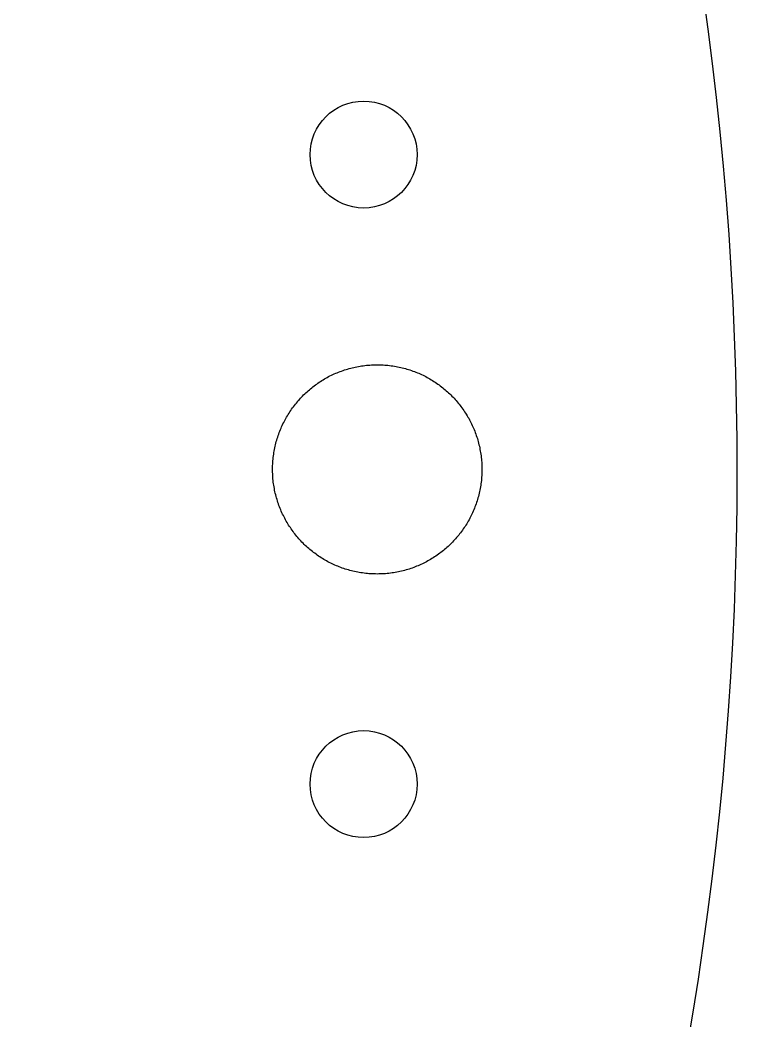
# Model space of a CAD drawing. Extents: x 0.2 to 12, y 0.1 to 9.6.
# Drawn here: x 11.21 to 12.048, y 3.721 to 4.891 of the extents above; entities that cross this region are included whole.
import ezdxf

# ---------------------------------------------------------------- set-up
doc = ezdxf.new("R2010")
doc.units = 0
doc.layers.get('0').update_dxf_attribs({"color": 3, "linetype": 'CONTINUOUS'})

msp = doc.modelspace()

# ---------------------------------------------------------------- linework, layer by layer
msp.add_lwpolyline([(10.1758, 1.0143, 3.52937), (6.0454, 1.0143, -0.260301)], format="xyb")
msp.add_polyline3d([(11.6272, 4.2438, 0), (11.6253, 4.2439, 0), (11.6234, 4.2439, 0), (11.6214, 4.244, 0), (11.6195, 4.2441, 0), (11.6176, 4.2442, 0), (11.6157, 4.2444, 0), (11.6138, 4.2446, 0), (11.6119, 4.2448, 0), (11.61, 4.245, 0), (11.6081, 4.2453, 0), (11.6062, 4.2456, 0), (11.6044, 4.246, 0), (11.6025, 4.2463, 0), (11.6007, 4.2467, 0), (11.5989, 4.2471, 0), (11.5971, 4.2476, 0), (11.5953, 4.2481, 0), (11.5935, 4.2486, 0), (11.5917, 4.2491, 0), (11.5899, 4.2496, 0), (11.5881, 4.2502, 0), (11.5864, 4.2508, 0), (11.5847, 4.2515, 0), (11.5829, 4.2521, 0), (11.5812, 4.2528, 0), (11.5795, 4.2535, 0), (11.5778, 4.2542, 0), (11.5762, 4.255, 0), (11.5745, 4.2558, 0), (11.5729, 4.2566, 0), (11.5712, 4.2574, 0), (11.5696, 4.2582, 0), (11.568, 4.2591, 0), (11.5664, 4.26, 0), (11.5649, 4.2609, 0), (11.5633, 4.2619, 0), (11.5618, 4.2628, 0), (11.5602, 4.2638, 0), (11.5587, 4.2648, 0), (11.5572, 4.2658, 0), (11.5557, 4.2669, 0), (11.5543, 4.268, 0), (11.5528, 4.2691, 0), (11.5514, 4.2702, 0), (11.55, 4.2713, 0), (11.5486, 4.2725, 0), (11.5472, 4.2736, 0), (11.5459, 4.2748, 0), (11.5445, 4.2761, 0), (11.5432, 4.2773, 0), (11.5419, 4.2785, 0), (11.5406, 4.2798, 0), (11.5393, 4.2811, 0), (11.5381, 4.2824, 0), (11.5369, 4.2837, 0), (11.5356, 4.2851, 0), (11.5345, 4.2865, 0), (11.5333, 4.2878, 0), (11.5321, 4.2892, 0), (11.531, 4.2907, 0), (11.5299, 4.2921, 0), (11.5288, 4.2935, 0), (11.5277, 4.295, 0), (11.5267, 4.2965, 0), (11.5257, 4.298, 0), (11.5247, 4.2995, 0), (11.5237, 4.301, 0), (11.5227, 4.3026, 0), (11.5218, 4.3041, 0), (11.5209, 4.3057, 0), (11.52, 4.3073, 0), (11.5191, 4.3089, 0), (11.5183, 4.3105, 0), (11.5175, 4.3122, 0), (11.5167, 4.3138, 0), (11.5159, 4.3155, 0), (11.5151, 4.3172, 0), (11.5144, 4.3188, 0), (11.5137, 4.3205, 0), (11.513, 4.3223, 0), (11.5124, 4.324, 0), (11.5118, 4.3257, 0), (11.5112, 4.3275, 0), (11.5106, 4.3292, 0), (11.5101, 4.331, 0), (11.5095, 4.3328, 0), (11.509, 4.3346, 0), (11.5086, 4.3364, 0), (11.5081, 4.3382, 0), (11.5077, 4.34, 0), (11.5073, 4.3419, 0), (11.507, 4.3437, 0), (11.5067, 4.3456, 0), (11.5064, 4.3475, 0), (11.5061, 4.3493, 0), (11.5058, 4.3512, 0), (11.5056, 4.3531, 0), (11.5054, 4.355, 0), (11.5053, 4.3569, 0), (11.5052, 4.3589, 0), (11.5051, 4.3608, 0), (11.505, 4.3627, 0), (11.5049, 4.3647, 0), (11.5049, 4.3666, 0), (11.505, 4.3686, 0), (11.505, 4.3705, 0), (11.5051, 4.3724, 0), (11.5052, 4.3744, 0), (11.5054, 4.3763, 0), (11.5055, 4.3782, 0), (11.5057, 4.3801, 0), (11.506, 4.382, 0), (11.5062, 4.3839, 0), (11.5065, 4.3857, 0), (11.5068, 4.3876, 0), (11.5072, 4.3894, 0), (11.5075, 4.3913, 0), (11.5079, 4.3931, 0), (11.5084, 4.3949, 0), (11.5088, 4.3968, 0), (11.5093, 4.3986, 0), (11.5098, 4.4004, 0), (11.5103, 4.4021, 0), (11.5109, 4.4039, 0), (11.5115, 4.4057, 0), (11.5121, 4.4074, 0), (11.5127, 4.4091, 0), (11.5134, 4.4109, 0), (11.5141, 4.4126, 0), (11.5148, 4.4143, 0), (11.5155, 4.4159, 0), (11.5163, 4.4176, 0), (11.5171, 4.4193, 0), (11.5179, 4.4209, 0), (11.5187, 4.4225, 0), (11.5195, 4.4241, 0), (11.5204, 4.4257, 0), (11.5213, 4.4273, 0), (11.5223, 4.4289, 0), (11.5232, 4.4304, 0), (11.5242, 4.432, 0), (11.5252, 4.4335, 0), (11.5262, 4.435, 0), (11.5272, 4.4365, 0), (11.5283, 4.438, 0), (11.5293, 4.4394, 0), (11.5304, 4.4409, 0), (11.5316, 4.4423, 0), (11.5327, 4.4437, 0), (11.5339, 4.4451, 0), (11.535, 4.4465, 0), (11.5362, 4.4478, 0), (11.5375, 4.4492, 0), (11.5387, 4.4505, 0), (11.54, 4.4518, 0), (11.5412, 4.4531, 0), (11.5425, 4.4543, 0), (11.5438, 4.4556, 0), (11.5452, 4.4568, 0), (11.5465, 4.458, 0), (11.5479, 4.4592, 0), (11.5493, 4.4604, 0), (11.5507, 4.4615, 0), (11.5521, 4.4626, 0), (11.5536, 4.4637, 0), (11.555, 4.4648, 0), (11.5565, 4.4659, 0), (11.558, 4.4669, 0), (11.5595, 4.4679, 0), (11.561, 4.4689, 0), (11.5625, 4.4699, 0), (11.5641, 4.4709, 0), (11.5656, 4.4718, 0), (11.5672, 4.4727, 0), (11.5688, 4.4736, 0), (11.5704, 4.4745, 0), (11.572, 4.4753, 0), (11.5737, 4.4761, 0), (11.5753, 4.4769, 0), (11.577, 4.4777, 0), (11.5787, 4.4784, 0), (11.5804, 4.4791, 0), (11.5821, 4.4798, 0), (11.5838, 4.4805, 0), (11.5855, 4.4811, 0), (11.5873, 4.4817, 0), (11.589, 4.4823, 0), (11.5908, 4.4829, 0), (11.5926, 4.4834, 0), (11.5944, 4.4839, 0), (11.5962, 4.4844, 0), (11.598, 4.4849, 0), (11.5998, 4.4853, 0), (11.6016, 4.4857, 0), (11.6035, 4.4861, 0), (11.6053, 4.4865, 0), (11.6072, 4.4868, 0), (11.609, 4.4871, 0), (11.6109, 4.4873, 0), (11.6128, 4.4876, 0), (11.6147, 4.4878, 0), (11.6166, 4.488, 0), (11.6185, 4.4881, 0), (11.6205, 4.4882, 0), (11.6224, 4.4883, 0), (11.6243, 4.4884, 0), (11.6263, 4.4884, 0), (11.6282, 4.4884, 0), (11.6302, 4.4884, 0), (11.6321, 4.4883, 0), (11.634, 4.4882, 0), (11.636, 4.4881, 0), (11.6379, 4.488, 0), (11.6398, 4.4878, 0), (11.6417, 4.4876, 0), (11.6436, 4.4873, 0), (11.6454, 4.4871, 0), (11.6473, 4.4868, 0), (11.6492, 4.4865, 0), (11.651, 4.4861, 0), (11.6529, 4.4857, 0), (11.6547, 4.4853, 0), (11.6565, 4.4849, 0), (11.6583, 4.4844, 0), (11.6601, 4.484, 0), (11.6619, 4.4834, 0), (11.6637, 4.4829, 0), (11.6655, 4.4823, 0), (11.6672, 4.4817, 0), (11.669, 4.4811, 0), (11.6707, 4.4805, 0), (11.6724, 4.4798, 0), (11.6741, 4.4791, 0), (11.6758, 4.4784, 0), (11.6775, 4.4777, 0), (11.6791, 4.4769, 0), (11.6808, 4.4761, 0), (11.6824, 4.4753, 0), (11.6841, 4.4745, 0), (11.6857, 4.4736, 0), (11.6873, 4.4727, 0), (11.6888, 4.4718, 0), (11.6904, 4.4709, 0), (11.692, 4.4699, 0), (11.6935, 4.4689, 0), (11.695, 4.468, 0), (11.6965, 4.4669, 0), (11.698, 4.4659, 0), (11.6995, 4.4648, 0), (11.7009, 4.4637, 0), (11.7024, 4.4626, 0), (11.7038, 4.4615, 0), (11.7052, 4.4604, 0), (11.7066, 4.4592, 0), (11.7079, 4.458, 0), (11.7093, 4.4568, 0), (11.7106, 4.4556, 0), (11.7119, 4.4544, 0), (11.7132, 4.4531, 0), (11.7145, 4.4518, 0), (11.7158, 4.4505, 0), (11.717, 4.4492, 0), (11.7182, 4.4478, 0), (11.7194, 4.4465, 0), (11.7206, 4.4451, 0), (11.7218, 4.4437, 0), (11.7229, 4.4423, 0), (11.724, 4.4409, 0), (11.7251, 4.4395, 0), (11.7262, 4.438, 0), (11.7273, 4.4365, 0), (11.7283, 4.435, 0), (11.7293, 4.4335, 0), (11.7303, 4.432, 0), (11.7313, 4.4305, 0), (11.7322, 4.4289, 0), (11.7332, 4.4273, 0), (11.7341, 4.4258, 0), (11.7349, 4.4242, 0), (11.7358, 4.4225, 0), (11.7366, 4.4209, 0), (11.7374, 4.4193, 0), (11.7382, 4.4176, 0), (11.739, 4.4159, 0), (11.7397, 4.4143, 0), (11.7404, 4.4126, 0), (11.7411, 4.4109, 0), (11.7418, 4.4091, 0), (11.7424, 4.4074, 0), (11.743, 4.4057, 0), (11.7436, 4.4039, 0), (11.7442, 4.4021, 0), (11.7447, 4.4004, 0), (11.7452, 4.3986, 0), (11.7457, 4.3968, 0), (11.7461, 4.395, 0), (11.7466, 4.3931, 0), (11.747, 4.3913, 0), (11.7473, 4.3895, 0), (11.7477, 4.3876, 0), (11.748, 4.3857, 0), (11.7483, 4.3839, 0), (11.7485, 4.382, 0), (11.7488, 4.3801, 0), (11.749, 4.3782, 0), (11.7491, 4.3763, 0), (11.7493, 4.3744, 0), (11.7494, 4.3724, 0), (11.7495, 4.3705, 0), (11.7495, 4.3686, 0), (11.7495, 4.3666, 0), (11.7495, 4.3647, 0), (11.7495, 4.3627, 0), (11.7494, 4.3608, 0), (11.7493, 4.3589, 0), (11.7492, 4.3569, 0), (11.7491, 4.355, 0), (11.7489, 4.3531, 0), (11.7486, 4.3512, 0), (11.7484, 4.3493, 0), (11.7481, 4.3475, 0), (11.7478, 4.3456, 0), (11.7475, 4.3437, 0), (11.7471, 4.3419, 0), (11.7468, 4.3401, 0), (11.7463, 4.3382, 0), (11.7459, 4.3364, 0), (11.7454, 4.3346, 0), (11.7449, 4.3328, 0), (11.7444, 4.331, 0), (11.7439, 4.3292, 0), (11.7433, 4.3275, 0), (11.7427, 4.3257, 0), (11.7421, 4.324, 0), (11.7414, 4.3223, 0), (11.7408, 4.3206, 0), (11.7401, 4.3189, 0), (11.7393, 4.3172, 0), (11.7386, 4.3155, 0), (11.7378, 4.3138, 0), (11.737, 4.3122, 0), (11.7362, 4.3105, 0), (11.7354, 4.3089, 0), (11.7345, 4.3073, 0), (11.7336, 4.3057, 0), (11.7327, 4.3042, 0), (11.7318, 4.3026, 0), (11.7308, 4.301, 0), (11.7298, 4.2995, 0), (11.7288, 4.298, 0), (11.7278, 4.2965, 0), (11.7267, 4.295, 0), (11.7257, 4.2935, 0), (11.7246, 4.2921, 0), (11.7235, 4.2907, 0), (11.7224, 4.2892, 0), (11.7212, 4.2878, 0), (11.72, 4.2865, 0), (11.7188, 4.2851, 0), (11.7176, 4.2838, 0), (11.7164, 4.2824, 0), (11.7152, 4.2811, 0), (11.7139, 4.2798, 0), (11.7126, 4.2785, 0), (11.7113, 4.2773, 0), (11.71, 4.2761, 0), (11.7086, 4.2748, 0), (11.7073, 4.2737, 0), (11.7059, 4.2725, 0), (11.7045, 4.2713, 0), (11.7031, 4.2702, 0), (11.7017, 4.2691, 0), (11.7002, 4.268, 0), (11.6987, 4.2669, 0), (11.6973, 4.2659, 0), (11.6958, 4.2648, 0), (11.6943, 4.2638, 0), (11.6927, 4.2628, 0), (11.6912, 4.2619, 0), (11.6896, 4.2609, 0), (11.6881, 4.26, 0), (11.6865, 4.2591, 0), (11.6849, 4.2582, 0), (11.6833, 4.2574, 0), (11.6816, 4.2566, 0), (11.68, 4.2558, 0), (11.6783, 4.255, 0), (11.6766, 4.2542, 0), (11.675, 4.2535, 0), (11.6733, 4.2528, 0), (11.6716, 4.2521, 0), (11.6698, 4.2515, 0), (11.6681, 4.2508, 0), (11.6663, 4.2502, 0), (11.6646, 4.2496, 0), (11.6628, 4.2491, 0), (11.661, 4.2486, 0), (11.6592, 4.2481, 0), (11.6574, 4.2476, 0), (11.6556, 4.2471, 0), (11.6538, 4.2467, 0), (11.652, 4.2463, 0), (11.6501, 4.246, 0), (11.6483, 4.2456, 0), (11.6464, 4.2453, 0), (11.6445, 4.245, 0), (11.6426, 4.2448, 0), (11.6407, 4.2446, 0), (11.6388, 4.2444, 0), (11.6369, 4.2442, 0), (11.635, 4.2441, 0), (11.6331, 4.244, 0), (11.6311, 4.2439, 0), (11.6292, 4.2439, 0), (11.6272, 4.2438, 0)])
for centre in [(11.6113, 4.7341), (11.6113, 3.9982)]:
    msp.add_circle(centre, 0.0625)

doc.saveas('drawing.dxf')
